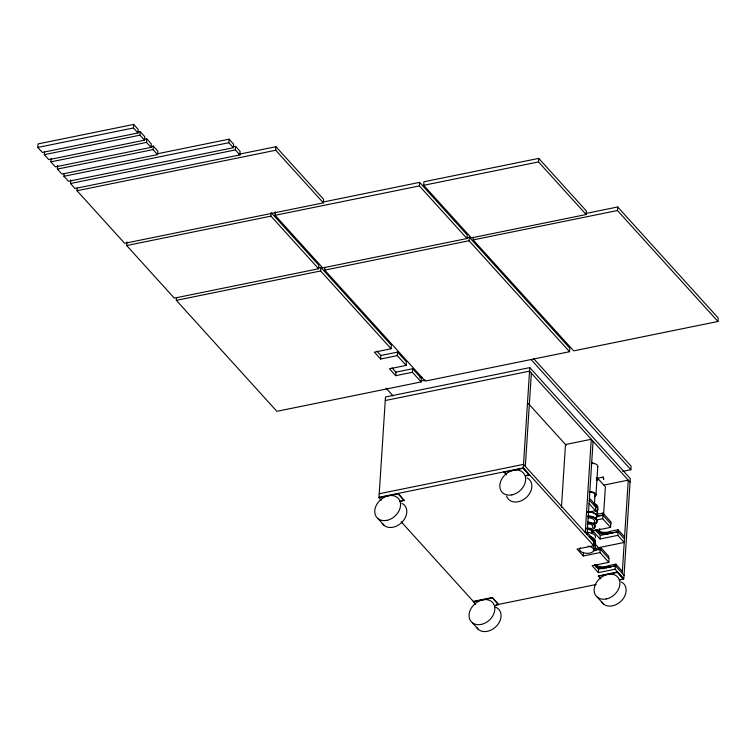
<?xml version="1.0" encoding="UTF-8"?>
<svg xmlns="http://www.w3.org/2000/svg" width="756" height="756" viewBox="0 0 756 756"><rect width="100%" height="100%" fill="white"/><g stroke="black" fill="none" stroke-linecap="round" stroke-linejoin="round"><path stroke-width="1.13" d="M37.8 147.448L38.027 143.905L133.67 124.428L138.197 129.418L137.97 132.961L42.327 152.438L37.8 147.448L133.443 127.972L137.97 132.961M137.904 132.111L140.21 131.638L144.727 136.638L144.5 140.172L48.856 159.658L44.33 154.659L44.509 152.003M144.434 139.321L146.74 138.849L151.266 143.848L151.039 147.392L55.396 166.868L50.869 161.869L51.096 158.335M150.973 146.532L153.279 146.069L157.796 151.058L157.569 154.602L61.926 174.078L57.399 169.089L57.636 165.545M156.416 153.969L229.068 139.17L233.595 144.169L233.368 147.703L68.465 181.289L63.939 176.299L64.109 173.644M233.302 146.853L235.607 146.39L240.124 151.38L239.898 154.923L74.995 188.499L70.469 183.51L70.705 179.966M238.972 154.243L275.94 146.711L323.596 199.31L323.36 202.854L124.655 243.319L77.008 190.72L77.178 188.064M133.443 127.972L133.67 124.428M318.607 268.749L270.96 216.15L271.187 212.616L318.834 265.205L318.607 268.749L174.315 298.138L126.668 245.539L126.895 241.996M144.5 140.172L139.983 135.182L140.21 131.638M151.039 147.392L146.513 142.393L146.74 138.849M157.569 154.602L153.043 149.603L153.279 146.069M392.033 367.841L395.927 372.141L412.625 368.739L421.375 378.387L421.149 381.931L276.857 411.321L176.328 300.349L176.498 297.703M233.368 147.703L228.841 142.714L229.068 139.17M239.898 154.923L235.371 149.924L235.607 146.39M323.36 202.854L275.713 150.255L275.94 146.711M322.632 202.136L419.599 182.385L467.246 234.984L467.019 238.527L322.727 267.907L275.08 215.309L275.307 211.774M421.149 381.931L412.398 372.273L395.7 375.675L389.472 368.796L406.161 365.394L397.316 355.632L380.627 359.034L374.39 352.154L391.088 348.752L320.62 270.969L320.846 267.426L317.388 268.134M466.953 237.677L469.259 237.204L569.788 348.166L569.561 351.701L425.269 381.09L324.74 270.128L324.91 267.473M380.627 359.034L380.854 355.49L376.96 351.19M381.308 500.274L378.973 497.694L385.484 396.995L529.776 367.614L630.296 478.576L623.813 578.879L615.072 569.221L615.299 565.686L598.601 569.088L594.707 564.789M391.088 348.752L391.315 345.209L320.846 267.426M395.7 375.675L395.927 372.141M397.316 355.632L397.552 352.088L380.854 355.49M406.161 365.394L406.397 361.859L397.552 352.088M404.167 500.708L397.958 493.441L404.195 500.321L399.952 501.568M467.019 238.527L419.372 185.929L419.599 182.385M423.691 185.305L423.927 181.771L538.735 158.382L586.391 210.981L586.155 214.524L471.347 237.904L423.691 185.305L538.508 161.926L586.155 214.524M412.398 372.273L412.625 368.739M569.561 351.701L469.032 240.739L469.259 237.204M585.352 213.561L617.671 206.974L718.2 317.936L717.973 321.48L573.681 350.869L473.152 239.907L473.322 237.252M475.6 604.356L473.294 601.389L492.25 597.523L498.487 604.403L495.303 605.443M498.459 604.8L492.25 597.523M506.378 474.806L504.072 471.829L506.407 474.409M538.508 161.926L538.735 158.382M529.238 475.24L523.039 467.964L529.266 474.844L526.082 475.883M615.072 569.221L598.374 572.623L592.137 565.743L608.835 562.341L599.99 552.579L583.292 555.981L577.055 549.102L593.753 545.7L523.284 467.917L529.776 367.614M525.325 466.376L531.355 373.152M561.434 507.456L565.497 444.528L591.268 439.283L585.238 532.507M583.292 555.981L583.519 552.438M587.053 534.501L593.073 441.277M594.462 503.865L595.029 495M595.945 495.076L597.788 466.556M587.724 512.303L595.482 510.725L595.709 507.191M593.583 541.721L593.706 539.746L587.176 532.536M593.753 545.7L593.989 542.156L523.511 464.373L379.228 493.762M717.973 321.48L617.444 210.518L617.671 206.974M597.221 566.934L597.372 564.609M599.48 531.978L599.706 528.482M595.341 544.254L598.459 547.713L624.229 542.458L617.794 535.361L600.066 538.971L600.302 535.428L595.227 529.843M598.374 572.623L598.601 569.088M600.68 578.888L598.365 575.911L617.331 572.046L623.558 578.926L619.325 580.183M599.99 552.579L600.217 549.036L593.536 550.396M594.292 548.828L600.746 547.514L600.623 549.48L598.459 549.924M602.976 513.097L611.018 521.98L610.886 523.946L602.844 515.063L602.976 513.097L596.512 514.411M600.066 538.971L592.827 530.986L610.555 527.376L602.721 518.72L602.948 515.176L597.41 516.301M603.581 514.836L605.395 486.817L596.966 477.508M594.651 565.365A8.609 4.423 3.7 0 0 608.23 566.679L607.134 566.905L606.86 567.973A8.269 4.243 3.7 0 1 605.953 568.238M595.841 529.502A8.269 4.243 3.7 0 0 600.406 533.547A8.269 4.243 3.7 0 0 609.081 533.556L609.364 532.479L610.461 532.262A8.609 4.423 3.7 0 1 595.936 529.852M610.555 527.376L610.791 523.832M608.665 558.363L608.788 556.397L600.746 547.514M608.835 562.341L609.062 558.807L600.217 549.036M594.707 564.382A8.609 4.423 3.7 0 0 608.297 565.696L615.828 564.165L615.696 566.131L613.541 566.565M624.456 538.924L617.926 531.714L618.049 529.739L610.517 531.279A8.609 4.423 3.7 0 1 596.399 529.427M617.794 535.361L618.021 531.818L600.302 535.428M623.539 579.323L617.331 572.046M622.235 573.341L628.264 480.117L604.025 485.05M622.793 471.366L630.873 469.722L631.099 466.178L533.736 358.713M596.871 478.501L597.58 479.002M603.175 477.102L603.704 479.332L603.288 477.093L596.304 478.501M609.364 532.479L609.147 532.574A8.269 4.243 3.7 0 1 596.172 529.635M607.134 566.905L606.926 566.991A8.269 4.243 3.7 0 1 594.764 565.119M44.33 154.659L139.983 135.182M50.869 161.869L146.513 142.393M57.399 169.089L153.043 149.603M63.939 176.299L228.841 142.714M70.469 183.51L235.371 149.924M77.008 190.72L275.713 150.255M126.668 245.539L270.96 216.15M275.08 215.309L419.372 185.929M176.328 300.349L320.62 270.969M324.74 270.128L469.032 240.739M473.152 239.907L617.444 210.518M419.76 377.792L422.065 377.32M420.686 381.09L425.297 380.155M385.258 400.538L529.54 371.149L630.069 482.111M378.992 497.306L523.284 467.917M378.973 497.694L397.93 493.829M504.044 472.226L523.01 468.361M400.85 501.001L404.195 500.321M525.921 475.524L528.151 475.07M596.38 516.386L602.844 515.063M597.174 519.845L602.721 518.72M609.298 533.462L617.926 531.714M594.15 550.803L596.304 550.359M609.232 567.444L611.387 567.009M473.265 601.776L492.232 597.92M598.336 576.308L617.302 572.443M496.257 604.857L596.106 584.52M620.213 579.616L623.558 578.926M531.137 359.629L630.873 469.722M528.435 403.619L566.253 445.36M589.406 498.119L595.936 505.329L595.813 507.295L589.274 500.085M618.049 529.739L624.588 536.958M589.047 503.628L595.482 510.725M615.828 564.165L622.358 571.375M615.299 565.686L624.04 575.335M598.365 575.911L599.924 577.631M597.353 597.212L603.59 604.091M386.051 388.149L393.177 396.012M401.162 521.763L474.777 603.023M377.981 518.607L384.218 525.486M472.283 622.689L478.51 629.568M596.824 479.729L597.533 480.618L597.731 479.578M589.311 492.118A4.819 2.476 3.7 0 1 594.065 493.281A4.819 2.476 3.7 0 1 594.537 495.908M589.132 491.646A5.746 2.948 3.7 0 1 595.208 493.366A5.746 2.948 3.7 0 1 594.518 496.758M587.799 522.112A6.889 3.534 3.7 0 1 594.405 524.409A6.889 3.534 3.7 0 1 593.375 528.264M587.762 522.708A6.889 3.534 3.7 0 1 594.707 525.448A6.889 3.534 3.7 0 1 591.976 529.398M591.721 463.116A5.746 2.948 3.7 0 1 597.694 466.934M586.873 528.038A5.339 2.74 3.7 0 1 593.11 531.581M592.931 531.922A5.339 2.74 3.7 0 1 591.39 533.027M590.795 537.677A8.042 4.13 3.7 0 1 594.396 543.394M593.129 540.946A8.042 4.13 3.7 0 1 594.292 541.901M594.688 542.421A8.042 4.13 3.7 0 1 594.953 542.959M587.034 532.337A8.042 4.13 3.7 0 1 595.388 537.686M589.878 536.637A8.042 4.13 3.7 0 1 594.452 542.61M586.836 528.633A5.339 2.74 3.7 0 1 592.647 530.4A5.339 2.74 3.7 0 1 591.353 533.613M591.617 463.192A1.833 0.945 3.7 0 1 593.847 463.778M587.299 523.87A4.649 2.391 3.7 0 1 591.882 524.985A4.649 2.391 3.7 0 1 592.335 527.527M587.27 511.784A8.269 4.243 3.7 0 1 595.416 513.768A8.269 4.243 3.7 0 1 596.229 518.285M591.296 538.272A6.086 3.128 3.7 0 1 591.853 538.584M592.335 538.933A6.086 3.128 3.7 0 1 592.732 539.312M587.998 516.509A8.609 4.423 3.7 0 1 596.484 519.655A8.609 4.423 3.7 0 1 594.169 524.56M595.265 510.593A8.269 4.243 3.7 0 1 596.843 514.836M588.149 517.747A6.199 3.185 3.7 0 1 593.904 519.627A6.199 3.185 3.7 0 1 593.658 522.982M595.577 509.695A8.609 4.423 3.7 0 1 596.777 514.638M587.837 522.472A6.199 3.185 3.7 0 1 590.238 522.755M591.683 523.19A6.199 3.185 3.7 0 1 592.326 523.473M592.893 523.804A6.199 3.185 3.7 0 1 593.384 524.154M593.781 524.541A6.199 3.185 3.7 0 1 594.093 524.938M587.601 528.387A4.649 2.391 3.7 0 1 589.963 528.746M590.965 529.143A4.649 2.391 3.7 0 1 591.759 529.654M592.288 530.24A4.649 2.391 3.7 0 1 592.524 531.175M587.11 529.37A3.903 2.003 3.7 0 1 591.532 532.205M588.036 515.913A8.609 4.423 3.7 0 1 596.994 521.649M596.692 522.188A8.609 4.423 3.7 0 1 594.207 523.974M595.123 522.954A7.929 4.073 3.7 0 1 594.49 523.341M588.083 516.272A7.929 4.073 3.7 0 1 591.135 516.631M592.09 516.877A7.929 4.073 3.7 0 1 595.671 518.909M596.068 519.429A7.929 4.073 3.7 0 1 596.333 519.948M587.336 511.963A7.929 4.073 3.7 0 1 595.142 513.863A7.929 4.073 3.7 0 1 595.926 518.191M595 505.906A8.609 4.423 3.7 0 1 597.731 510.234M595.662 506.407A8.439 4.338 3.7 0 1 597.561 510.215M594.15 503.411A8.439 4.338 3.7 0 1 597.703 508.051M588.083 546.144A7.116 3.657 3.7 0 1 593.488 551.029A7.116 3.657 3.7 0 1 584.057 552.948A7.116 3.657 3.7 0 1 580.306 547.731M593.347 544.122A8.609 4.423 3.7 0 1 593.299 549.962M593.252 545.416A7.116 3.657 3.7 0 1 593.829 547.779M592.77 540.323A8.609 4.423 3.7 0 1 595.208 545.199M603.959 568.559A8.269 4.243 3.7 0 1 596.002 567.057M401.927 503.364A14.355 10.886 -42.2 0 1 402.012 522.226A14.355 10.886 -42.2 0 1 382.338 523.35M495.312 607.059A14.355 10.886 -42.2 0 1 496.73 625.855A14.355 10.886 -42.2 0 1 476.63 627.433M526.998 477.886A14.355 10.886 -42.2 0 1 526.176 497.618A14.355 10.886 -42.2 0 1 506.586 496.134M621.3 581.969A14.355 10.886 -42.2 0 1 621.375 600.84A14.355 10.886 -42.2 0 1 601.7 601.965M386.864 520.345A14.355 10.886 -42.2 0 0 399.215 499.64A14.355 10.886 -42.2 0 0 376.894 504.186A14.355 10.886 -42.2 0 0 386.864 520.345M481.156 624.428A14.355 10.886 -42.2 0 0 493.507 603.723A14.355 10.886 -42.2 0 0 471.196 608.268A14.355 10.886 -42.2 0 0 481.156 624.428M511.935 494.878A14.355 10.886 -42.2 0 0 524.286 474.163A14.355 10.886 -42.2 0 0 501.975 478.709A14.355 10.886 -42.2 0 0 511.935 494.878M606.227 598.96A14.355 10.886 -42.2 0 0 618.578 578.245A14.355 10.886 -42.2 0 0 596.267 582.791A14.355 10.886 -42.2 0 0 606.227 598.96"/></g></svg>
